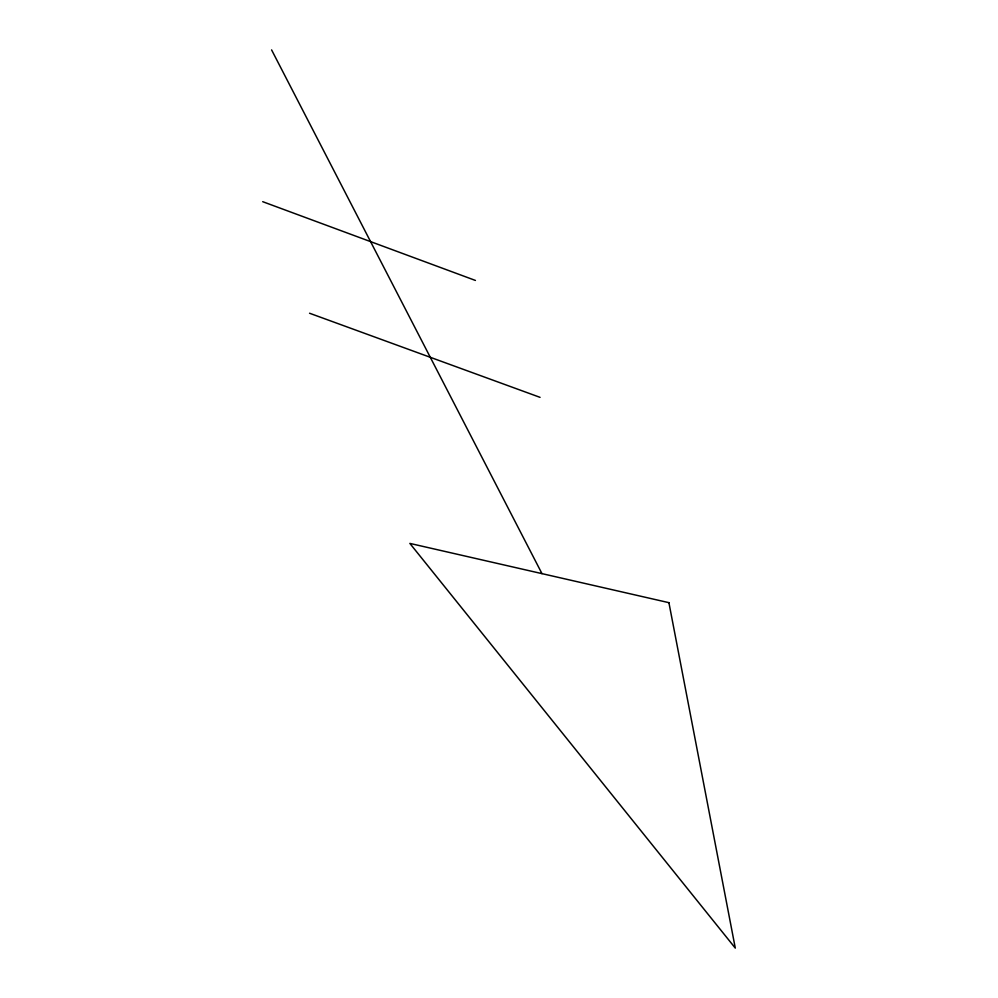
<?xml version="1.0" encoding="UTF-8"?>
<svg xmlns="http://www.w3.org/2000/svg" width="998" height="998" viewBox="0 0 998 998"><rect width="100%" height="100%" fill="white"/><g stroke="black" fill="none" stroke-linecap="round" stroke-linejoin="round"><path stroke-width="1.5" d="M309.555 313.235L540.055 397.354M262.711 201.683L475.422 280.438M271.593 49.9L541.976 573.625M668.91 602.667L409.866 543.411L735.289 948.1L668.91 602.667"/></g></svg>
